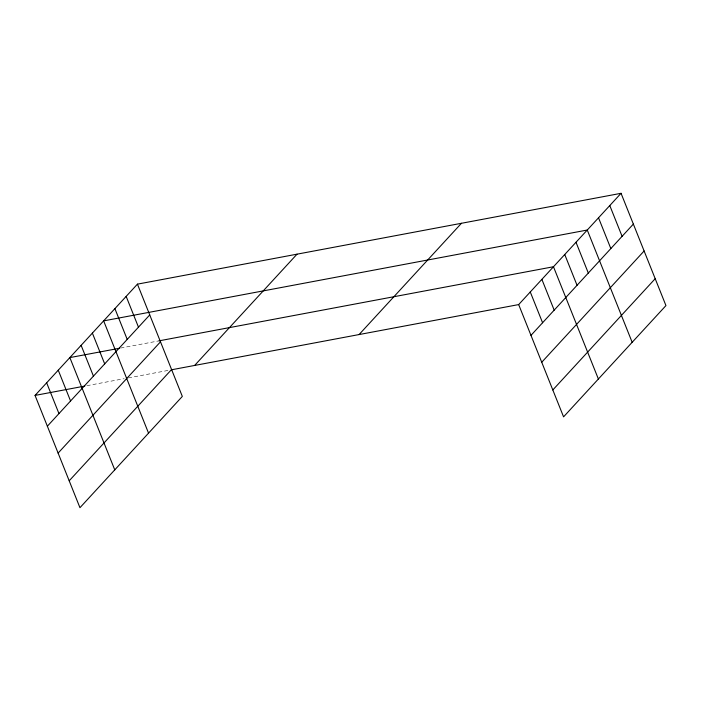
<?xml version="1.0" encoding="UTF-8"?>
<svg xmlns="http://www.w3.org/2000/svg" width="701" height="701" viewBox="0 0 701 701"><rect width="100%" height="100%" fill="white"/><g stroke="black" fill="none" stroke-linecap="round" stroke-linejoin="round"><path stroke-width="0.53" stroke-dasharray="3.5 2.63" d="M120.642 348.046L158.987 340.852M86.863 385.69L124.173 378.68M128.318 377.9L168.739 370.312"/><path stroke-width="1.05" d="M137.431 284.15L182.33 396.415L79.949 507.69L35.05 395.417L137.431 284.15L621.051 193.31L665.95 305.583L563.569 416.85L518.67 304.584L621.051 193.31M47.361 426.199L149.734 314.933M58.113 453.091L160.494 341.816M69.197 480.798L171.579 369.523M194.641 365.44L297.022 254.174M359.078 334.561L461.451 223.286M530.981 335.358L633.353 224.092M541.733 362.251L644.114 250.984M552.817 389.958L655.198 278.691M119.599 348.248L69.855 357.589L114.762 469.854M158.987 340.852L553.475 266.748L598.382 379.013M35.05 395.417L84.795 386.076M171.841 369.725L518.67 304.584M609.782 205.551L622.094 236.333M598.523 217.792L610.834 248.575M632.162 342.298L587.263 230.033L103.643 320.874L148.542 433.139M576.003 242.274L588.314 273.048M564.743 254.516L577.046 285.289M541.873 279.366L554.184 310.14M530.271 291.975L542.583 322.749M126.162 296.392L138.474 327.165M114.903 308.633L127.214 339.407M92.383 333.106L104.694 363.889M81.123 345.348L93.435 376.13M58.253 370.198L70.564 400.981M46.652 382.807L58.963 413.59"/></g></svg>
